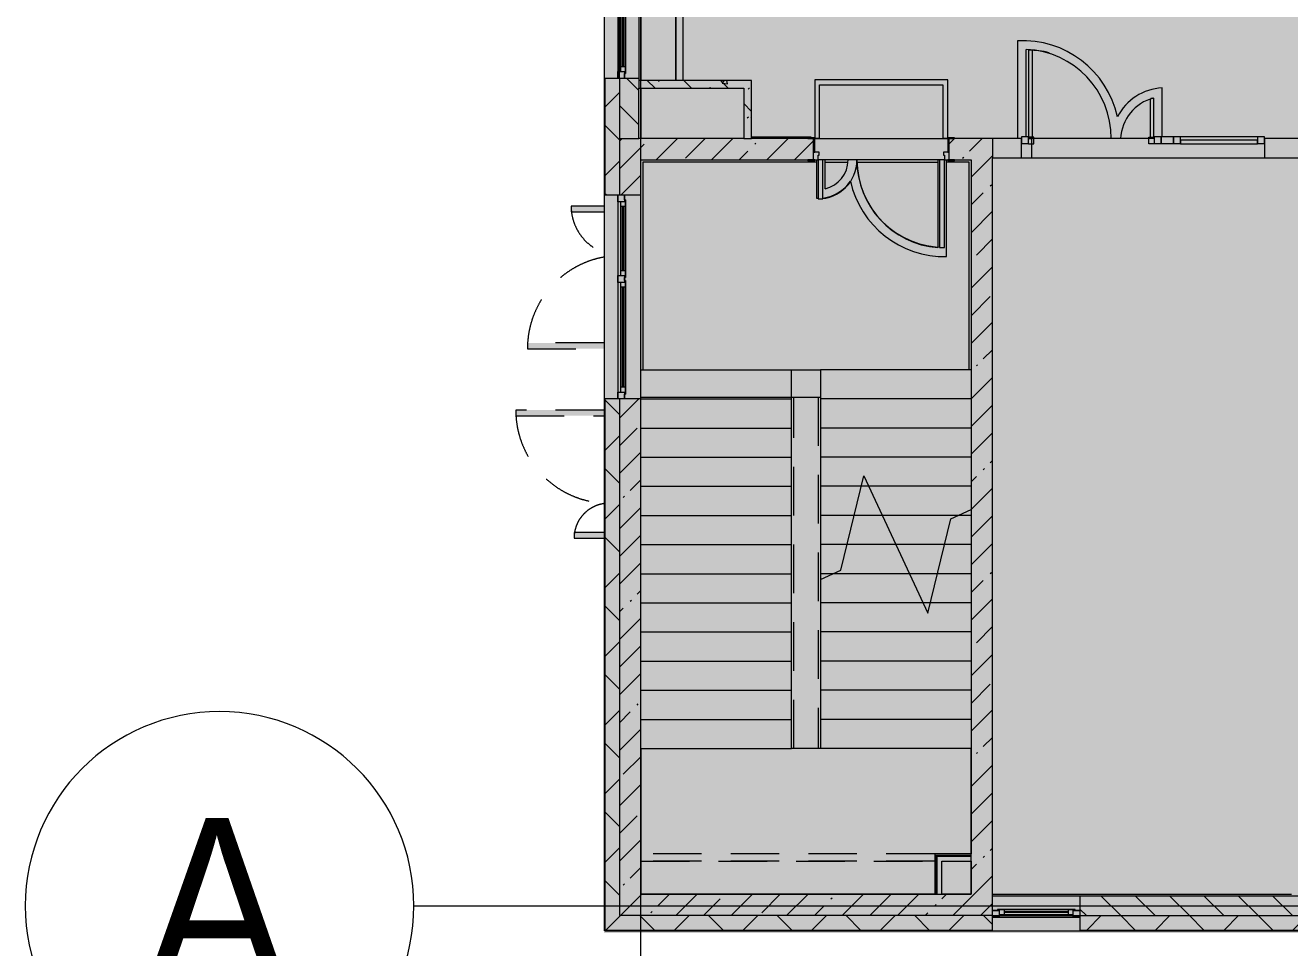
# Model space of a CAD drawing. Header units: millimetres. Extents: x -2911 to 185522, y -8553 to 29000.
# Drawn here: x 52285 to 65302, y -431 to 9067 of the extents above; entities that cross this region are included whole.
import ezdxf

# ---------------------------------------------------------------- set-up
doc = ezdxf.new("R2010")
doc.units = ezdxf.units.MM
doc.linetypes.add('200_ШТРИХ__ш1_п0_6_', pattern=[800, 500, -300])
doc.linetypes.add('Осевая', pattern=[3175, 635, -476.25, 1587.5, -476.25])
doc.layers.add('A-DETL-GENF-1', color=7, linetype='Continuous', lineweight=9, true_color=0xc0c0c0, transparency=0.4)
for name, color, linetype, lineweight, true_color in [('A-DETL-GENF-4', 7, 'Continuous', 5, 0xb7b7b7), ('A-DOOR-3', 7, 'Continuous', 5, 0xe2e2e2), ('A-DOOR-4', 7, 'Continuous', 5, 0xb7b7b7), ('A-DOOR-FRAM-1', 7, 'Continuous', 5, 0xe2e2e2), ('A-DOOR-FRAM-3', 7, 'Continuous', 5, 0xb7b7b7), ('A-FLOR-1', 7, 'Continuous', 5, 0xb7b7b7), ('A-GLAZ-3', 7, 'Continuous', 5, 0x737373), ('A-GLAZ-CURT-2', 7, 'Continuous', 5, 0x737373), ('A-GLAZ-CWMG-2', 7, 'Continuous', 5, 0x737373), ('A-WALL-5', 7, 'Continuous', 9, 0x737373), ('A-WALL-6', 7, 'Continuous', 5, 0x737373), ('I-WALL-2', 7, 'Continuous', 9, 0xe7e7e7), ('I-WALL-4', 7, 'Continuous', 5, 0x737373), ('I-WALL-5', 7, 'Continuous', 5, 0x787878), ('S-STRS-4', 7, 'Continuous', 5, 0x737373), ('S-STRS-MBND-2', 7, 'Continuous', 5, 0x737373)]:
    doc.layers.add(name, color=color, linetype=linetype, lineweight=lineweight, true_color=true_color)
for name, color, linetype, lineweight in [('A-DETL-MBND-1', 7, '200_ШТРИХ__ш1_п0_6_', 9), ('A-WALL-4', 7, 'Continuous', 5), ('I-WALL-3', 7, 'Continuous', 5), ('Оси', 7, 'Continuous', 9), ('Оси-1', 7, 'Continuous', 20), ('Оси-2', 7, 'Осевая', 9)]:
    doc.layers.add(name, color=color, linetype=linetype, lineweight=lineweight)
doc.styles.add('Arial_1', font='arial.ttf', dxfattribs={"width": 0.9, "height": 1750})
pattern_1 = [(45, (58512.3, 0), (-353.5534, 353.5534), []), (135, (58512.3, 0), (-353.5534, -353.5534), [])]
pattern_2 = [(135, (58512.32, 0), (-176.7767, -176.7767), [])]
pattern_3 = [(45, (58512.3, 0), (-285.123, 285.123), []), (45, (58797.44, 0), (-285.123, 285.123), [504.031, -100.806, 16.764, -84.042])]
pattern_4 = [(135, (58512.3, 0), (-377.17, -377.17), [533.4, -88.9, 17.78, -88.9]), (135, (58512.3, 376.94), (-377.17, -377.17), []), (50, (58512.3, 0), (637.645, -55.787), [66.675, -733.425]), (355, (58512.3, 0), (-123.35, 668.7), [53.34, -586.74]), (100.451, (58565.45, -4.65), (514.3, 612.91), [56.665, -623.315]), (46.184, (58512.3, 177.8), (948.78, -147.15), [100.01, -1100.14]), (96.636, (58591.4, 165.5), (830.91, 866), [85, -934.97]), (351.184, (58512.3, 177.8), (830.92, 865.99), [80.01, -880.11]), (21, (58601.2, 133.35), (530.65, -357.928), [66.675, -733.425]), (326, (58601.2, 133.35), (216.31, 644.66), [53.34, -586.74]), (71.451, (58645.44, 103.5), (746.96, 286.724), [56.665, -623.315]), (37.5, (58512.32, 0), (10.8105, 295.9426), [16.764, -562.864, 16.764, -578.866, -588.962]), (37.5, (58512.32, 0), (10.8105, 295.9426), [-1175.258, 16.764, -572.198]), (7.5, (58512.3, 0), (233.869, 350.632), [16.764, -322.834, 16.764, -549.529, -224.472]), (7.5, (58512.3, 0), (233.869, 350.632), [-905.89, 16.764, -207.708]), (327.5, (58314.07, 0), (474.568, -20.051), [16.764, -205.486, 16.764, -676.656, -920.115]), (327.5, (58314.07, 0), (474.568, -20.051), [-915.67, 16.764, -903.35]), (317.5, (58225.17, 0), (518.452, 88.993), [16.764, -272.16, 16.764, -443.738, -653.415]), (317.5, (58225.17, 0), (518.452, 88.993), [-749.427, 16.764, -636.65])]

# ---------------------------------------------------------------- blocks, each defined once
blk = doc.blocks.new('120_Окно_СКБ_1Ст - 120_Окно_СКБ_1Ст 900х2500_h_-V110-2_7_1_птичка')
at = {"layer": 'A-GLAZ-3'}
for p, q in [((-450, -127), (-450, -57)), ((-450, -57), (-380, -57)), ((450, -57), (-450, -57)), ((-380, -127), (-450, -127)), ((-450, -127), (-400, -127)), ((-380, -127), (-400, -127)), ((-400, -127), (-400, -137)), ((-380, -57), (-380, -127)), ((380, -87), (-380, -87)), ((-380, -87), (-380, -127)), ((-330, -137), (-330, -87)), ((-330, -107), (330, -107)), ((330, -117), (-330, -117)), ((330, -137), (330, -87)), ((380, -127), (380, -57)), ((380, -57), (450, -57)), ((380, -127), (380, -87)), ((450, -127), (380, -127)), ((400, -127), (380, -127)), ((400, -127), (450, -127)), ((400, -137), (400, -127)), ((450, -57), (450, -127)), ((-400, -137), (400, -137)), ((400, -137), (-400, -137))]:
    blk.add_line(p, q, dxfattribs=at)
blk = doc.blocks.new('110_Дверь_СКБ_2Ст - Д-1 Лестничная клетка EIS60-24280000-2_7_1_птичка')
at = {"layer": 'A-DOOR-3'}
for points in [[(-637.5, 1010), (-637.5, 110), (-587.5, 110), (-587.5, 1010)], [(612.5, 510), (612.5, 110), (662.5, 110), (662.5, 510)], [(712.5, 30), (697.5, 30), (697.5, -110), (712.5, -110), (712.5, -102)]]:
    blk.add_hatch(color=256, dxfattribs=at).paths.add_polyline_path(points)
h = blk.add_hatch(color=256, dxfattribs=at)
h.paths.add_polyline_path([(712.5, 110), (662.5, 110), (662.5, 60), (652.5, 60), (652.5, 30), (712.5, 30), (712.5, 39.7)])
h.paths.add_polyline_path([(-687.5, 110), (-687.5, 30), (-627.5, 30), (-627.5, 60), (-637.5, 60), (-637.5, 110)])
at = {"layer": 'A-DOOR-FRAM-1'}
for points in [[(-742.5, 118), (-742.5, 110), (-672.5, 110), (-672.5, 118)], [(-672.5, 30), (-687.5, 30), (-687.5, -110), (-672.5, -110)], [(697.5, 118), (697.5, 110), (767.5, 110), (767.5, 118)], [(-672.5, -110), (-742.5, -110), (-742.5, -118), (-672.5, -118)], [(767.5, -110), (697.5, -110), (697.5, -118), (767.5, -118)]]:
    blk.add_hatch(color=256, dxfattribs=at).paths.add_polyline_path(points)
at = {"layer": 'A-DOOR-4'}
for p, q in [((-637.5, 1010), (-637.5, 110)), ((-587.5, 1010), (-637.5, 1010)), ((-587.5, 110), (-587.5, 1010)), ((662.5, 510), (612.5, 510)), ((612.5, 510), (612.5, 110)), ((662.5, 110), (662.5, 510)), ((-637.5, 110), (-587.5, 110)), ((612.5, 110), (662.5, 110))]:
    blk.add_line(p, q, dxfattribs=at)
for centre, radius, start, end in [((-637.5, 110), 900, 0, 90), ((662.5, 110), 400, 90, 180)]:
    blk.add_arc(centre, radius, start, end, dxfattribs=at)
at = {"layer": 'A-DOOR-FRAM-3'}
for p, q in [((-672.5, 118), (-742.5, 118)), ((-742.5, 118), (-742.5, 110)), ((-742.5, 110), (-672.5, 110)), ((-637.5, 110), (-687.5, 110)), ((-687.5, 110), (-687.5, 30)), ((-687.5, 30), (-627.5, 30)), ((-672.5, 30), (-687.5, 30)), ((-687.5, 30), (-687.5, -110)), ((-672.5, 110), (-672.5, 118)), ((-672.5, -110), (-672.5, 30)), ((-637.5, 60), (-637.5, 110)), ((-627.5, 60), (-637.5, 60)), ((-627.5, 30), (-627.5, 60)), ((662.5, 60), (652.5, 60)), ((652.5, 60), (652.5, 30)), ((652.5, 30), (712.5, 30)), ((662.5, 110), (662.5, 60)), ((712.5, 110), (662.5, 110)), ((767.5, 118), (697.5, 118)), ((697.5, 118), (697.5, 110)), ((697.5, 110), (767.5, 110)), ((712.5, 30), (697.5, 30)), ((697.5, 30), (697.5, -110)), ((712.5, 30), (712.5, 110)), ((712.5, -110), (712.5, 30)), ((767.5, 110), (767.5, 118)), ((-672.5, -110), (-742.5, -110)), ((-742.5, -110), (-742.5, -118)), ((-742.5, -118), (-672.5, -118)), ((-687.5, -110), (-672.5, -110)), ((-672.5, -118), (-672.5, -110)), ((697.5, -110), (710.4, -110)), ((767.5, -110), (697.5, -110)), ((697.5, -110), (697.5, -118)), ((697.5, -118), (767.5, -118)), ((767.5, -118), (767.5, -110))]:
    blk.add_line(p, q, dxfattribs=at)
blk = doc.blocks.new('120_Окно_СКБ_2Ст - 120_Окно_СКБ_2Ст 2100х2500 _мал створка справа_-22445857-2_7_1_птичка')
at = {"layer": 'A-GLAZ-3'}
for p, q in [((-1050, -127), (-1050, -57)), ((-1050, -57), (-980, -57)), ((1050, -57), (-1050, -57)), ((-980, -127), (-1050, -127)), ((-1050, -127), (-1000, -127)), ((-980, -127), (-1000, -127)), ((-1000, -127), (-1000, -137)), ((-980, -57), (-980, -127)), ((150, -87), (-980, -87)), ((-980, -87), (-980, -127)), ((-930, -137), (-930, -87)), ((-930, -107), (100, -107)), ((100, -117), (-930, -117)), ((100, -137), (100, -87)), ((150, -127), (150, -57)), ((150, -57), (220, -57)), ((150, -127), (150, -87)), ((220, -127), (150, -127)), ((170, -127), (150, -127)), ((170, -127), (200, -127)), ((170, -137), (170, -127)), ((220, -127), (200, -127)), ((200, -127), (200, -137)), ((220, -57), (220, -127)), ((980, -87), (220, -87)), ((220, -87), (220, -127)), ((270, -137), (270, -87)), ((270, -107), (930, -107)), ((930, -117), (270, -117)), ((930, -137), (930, -87)), ((980, -127), (980, -57)), ((980, -57), (1050, -57)), ((980, -127), (980, -87)), ((1050, -127), (980, -127)), ((1000, -127), (980, -127)), ((1000, -127), (1050, -127)), ((1000, -137), (1000, -127)), ((1050, -57), (1050, -127)), ((-1000, -137), (170, -137)), ((170, -137), (-1000, -137)), ((200, -137), (1000, -137)), ((1000, -137), (200, -137))]:
    blk.add_line(p, q, dxfattribs=at)
blk = doc.blocks.new('120_Окно_СКБ_2Ст - 120_Окно_СКБ_2Ст 2100х2400 _мал створка справа_-22446225-2_7_1_птичка')
at = {"layer": 'A-GLAZ-3'}
for p, q in [((-1050, -127), (-1050, -57)), ((-1050, -57), (-980, -57)), ((1050, -57), (-1050, -57)), ((-980, -127), (-1050, -127)), ((-1050, -127), (-1000, -127)), ((-980, -127), (-1000, -127)), ((-1000, -127), (-1000, -137)), ((-980, -57), (-980, -127)), ((150, -87), (-980, -87)), ((-980, -87), (-980, -127)), ((-930, -137), (-930, -87)), ((-930, -107), (100, -107)), ((100, -117), (-930, -117)), ((100, -137), (100, -87)), ((150, -127), (150, -57)), ((150, -57), (220, -57)), ((150, -127), (150, -87)), ((220, -127), (150, -127)), ((170, -127), (150, -127)), ((170, -127), (200, -127)), ((170, -137), (170, -127)), ((220, -127), (200, -127)), ((200, -127), (200, -137)), ((220, -57), (220, -127)), ((980, -87), (220, -87)), ((220, -87), (220, -127)), ((270, -137), (270, -87)), ((270, -107), (930, -107)), ((930, -117), (270, -117)), ((930, -137), (930, -87)), ((980, -127), (980, -57)), ((980, -57), (1050, -57)), ((980, -127), (980, -87)), ((1050, -127), (980, -127)), ((1000, -127), (980, -127)), ((1000, -127), (1050, -127)), ((1000, -137), (1000, -127)), ((1050, -57), (1050, -127)), ((-1000, -137), (170, -137)), ((170, -137), (-1000, -137)), ((200, -137), (1000, -137)), ((1000, -137), (200, -137))]:
    blk.add_line(p, q, dxfattribs=at)
blk = doc.blocks.new('110_Дверь_СКБ_2Ст_Наружная - ДН-1_л__ Двухстворчатая 1350 х3200 _ЛК_ в свету с верхним остеклением 2-22796854-2_7_1_птичка')
at = {"layer": 'A-DETL-MBND-1'}
for points in [[(-715, 869), (-715, 79), (-655, 79), (-655, 869)], [(695, 419), (695, 79), (755, 79), (755, 419)]]:
    blk.add_hatch(color=256, dxfattribs=at).paths.add_polyline_path(points)
for p, q in [((-715, 869), (-715, 79)), ((-655, 869), (-715, 869)), ((-655, 79), (-655, 869)), ((755, 419), (695, 419)), ((695, 419), (695, 79)), ((755, 79), (755, 419))]:
    blk.add_line(p, q, dxfattribs=at)
for centre, radius, start, end in [((-715, -91), 960, 10.263, 90), ((755, -91), 510, 90, 160.4016)]:
    blk.add_arc(centre, radius, start, end, dxfattribs=at)
blk = doc.blocks.new('110_Дверь_СКБ_2Ст_Наружная - ДН-3_л__ Двухстворчатая 1200 х3200 из подвала EI30-23666533-2_7_1_птичка')
at = {"layer": 'A-DETL-MBND-1'}
for points in [[(620, 989), (620, 79), (680, 79), (680, 989)], [(-640, 79), (-580, 79), (-580, 389), (-640, 389)]]:
    blk.add_hatch(color=256, dxfattribs=at).paths.add_polyline_path(points)
for p, q in [((680, 989), (620, 989)), ((620, 989), (620, 79)), ((680, 79), (680, 989)), ((-640, 389), (-640, 79)), ((-580, 389), (-640, 389)), ((-580, 79), (-580, 389))]:
    blk.add_line(p, q, dxfattribs=at)
for centre, radius, start, end in [((680, 29), 960, 90, 176.9815), ((-640, 29), 360, 8.166, 90)]:
    blk.add_arc(centre, radius, start, end, dxfattribs=at)
blk = doc.blocks.new('Прямоугольный импост - 50 x 70 мм-31700031-2_7_1_птичка')
at = {"layer": 'A-GLAZ-CWMG-2'}
for p, q in [((-70, 35), (0, 35)), ((-70, -35), (-70, 35)), ((0, 35), (0, -35)), ((0, -35), (-70, -35))]:
    blk.add_line(p, q, dxfattribs=at)
blk = doc.blocks.new('Дверь_Витражная_остекление_ - ДВН_ДАО_Главный вход_1200 в свету-31742133-2_7_1_птичка')
at = {"layer": 'A-DOOR-3'}
for points in [[(-607, 30), (-607, 925), (-647, 922), (-647, 30)], [(640, 30), (640, 430), (633, 430), (607, 421), (607, 30)]]:
    blk.add_hatch(color=256, dxfattribs=at).paths.add_polyline_path(points)
at = {"layer": 'A-DETL-GENF-4'}
for p, q in [((-607, 925), (-647, 925)), ((-647, 925), (-647, 35)), ((-607, 30), (-607, 925)), ((607, 421), (607, 30)), ((640, 430), (633, 430)), ((-647, 30), (-607, 30)), ((-592, 30), (-647, 30)), ((-592, -40), (-592, 30)), ((592, -40), (592, 30)), ((592, 30), (640, 30)), ((607, 30), (640, 30)), ((-647, -40), (-592, -40)), ((647, -40), (592, -40))]:
    blk.add_line(p, q, dxfattribs=at)
at = {"layer": 'A-DOOR-4'}
blk.add_line((-647, 925), (-647, 35), dxfattribs=at)
for centre, radius, start, end in [((-647, 30), 895, 76.1866, 90), ((647, 30), 400, 91.06, 94.8979)]:
    blk.add_arc(centre, radius, start, end, dxfattribs=at)
blk = doc.blocks.new('Системная панель - Стемалит - 40мм-32257327-2_7_1_птичка')
at = {"layer": 'A-GLAZ-CURT-2'}
for p, q in [((65, 35), (-65, 35)), ((-65, 35), (-65, -35)), ((65, -35), (65, 35)), ((-65, -35), (65, -35))]:
    blk.add_line(p, q, dxfattribs=at)
blk = doc.blocks.new('Прямоугольный импост - 50 x 70 мм-31687886-2_7_1_птичка')
at = {"layer": 'A-GLAZ-CWMG-2'}
for p, q in [((-35, 35), (35, 35)), ((-35, -35), (-35, 35)), ((35, 35), (35, -35)), ((35, -35), (-35, -35))]:
    blk.add_line(p, q, dxfattribs=at)
blk = doc.blocks.new('Прямоугольный импост - 50 x 70 мм-31701779-2_7_1_птичка')
at = {"layer": 'A-GLAZ-CWMG-2'}
for p, q in [((0, 35), (-70, 35)), ((-70, 35), (-70, -35)), ((0, -35), (0, 35)), ((-70, -35), (0, -35))]:
    blk.add_line(p, q, dxfattribs=at)
blk = doc.blocks.new('Системная панель - Стекло - 40мм-32257331-2_7_1_птичка')
at = {"layer": 'A-GLAZ-CURT-2'}
for p, q in [((397.5, 0), (-397.5, 0)), ((-397.5, 0), (-397.5, -40)), ((397.5, -40), (397.5, 0)), ((-397.5, -40), (397.5, -40))]:
    blk.add_line(p, q, dxfattribs=at)
blk = doc.blocks.new('Прямоугольный импост - 50 x 70 мм-31702100-2_7_1_птичка')
at = {"layer": 'A-GLAZ-CWMG-2'}
for p, q in [((-35, 35), (35, 35)), ((-35, -35), (-35, 35)), ((35, 35), (35, -35)), ((35, -35), (-35, -35))]:
    blk.add_line(p, q, dxfattribs=at)
blk = doc.blocks.new('Прямоугольный импост - 50 x 70 мм-31720914-2_7_1_птичка')
at = {"layer": 'A-GLAZ-CWMG-2'}
blk.add_line((6460, 7920), (5665, 7920), dxfattribs=at)
blk = doc.blocks.new('Зашивка приборов отопления15 - Зашивка приборов отопления-33281080-2_7_1_птичка')
at = {"layer": 'A-DETL-MBND-1'}
for p, q in [((3135, 535), (110, 535)), ((3135, 460), (110, 460)), ((110, 460), (3135, 460))]:
    blk.add_line(p, q, dxfattribs=at)
blk = doc.blocks.new('Зашивка приборов отопления42 - Зашивка приборов отопления-33374801-2_7_1_птичка')
at = {"layer": 'A-WALL-6'}
for p, q in [((37472, 23439), (35372, 23439)), ((37472, 23079), (37472, 23439)), ((35372, 23079), (37472, 23079)), ((37472, 23079), (35372, 23079)), ((37472, 23004), (37472, 23079)), ((35372, 23004), (37472, 23004))]:
    blk.add_line(p, q, dxfattribs=at)
blk = doc.blocks.new('Ось сетки - D8-29747960-2_7_1_птичка')
at = {"layer": 'Оси-1'}
for start, end in [(360, 180), (180, 360)]:
    blk.add_arc((0, 0), 4, start, end, dxfattribs=at)

msp = doc.modelspace()

# ---------------------------------------------------------------- hatches: boundary and pattern name
at = {"layer": 'A-DETL-GENF-1'}
msp.add_hatch(color=256, dxfattribs=at).paths.add_polyline_path([(91687.3379, -280), (97272.3157, -280), (97272.3157, 23777.7217), (92372.3157, 23777.7217), (92372.3157, 27350), (62364.3157, 27350), (62364.3157, 15358), (58244.3157, 15358), (58244.3157, -280), (90759.8178, -280)])
at = {"layer": 'A-WALL-4'}
h = msp.add_hatch(dxfattribs=at)
h.set_pattern_fill('FP_85', color=256, style=0, pattern_type=2)
h.set_pattern_definition(pattern_1)
h.paths.add_polyline_path([(58291.7386, -100), (58402.3157, -100), (58402.3157, 5220.0001), (58252.3157, 5220.0001), (58252.3157, -100)])
h.paths.add_polyline_path([(58402.3157, 7320.0001), (58402.3157, 8520), (58252.3157, 8520), (58252.3157, 7320.0001)])
h.paths.add_polyline_path([(58296.6168, 10620), (58402.3157, 10620), (58402.3157, 11520), (58252.3157, 11520), (58252.3157, 10620)])
h.paths.add_polyline_path([(58296.6168, 13120), (58402.3157, 13120), (58402.3157, 15350), (58252.3157, 15350), (58252.3157, 13120)])
h = msp.add_hatch(dxfattribs=at)
h.set_pattern_fill('FP_95', color=256, style=0, pattern_type=2)
h.set_pattern_definition(pattern_2)
h.paths.add_polyline_path([(58602.3157, 7900), (58602.3157, 8520), (58402.3157, 8520), (58402.3157, 7900)])
h.paths.add_polyline_path([(58402.3157, 10620), (58602.3157, 10620), (58602.3157, 10900), (58402.3157, 10900), (58402.3157, 10642.5764)])
h.paths.add_polyline_path([(58402.3157, 11400), (58602.3157, 11400), (58602.3157, 11520), (58402.3157, 11520)])
h.paths.add_polyline_path([(58602.3157, 13120), (58602.3157, 14700), (58402.3157, 14700), (58402.3157, 13120)])
h = msp.add_hatch(dxfattribs=at)
h.set_pattern_fill('FP_95', color=256, style=0, pattern_type=2)
h.set_pattern_definition(pattern_2)
h.paths.add_polyline_path([(63142.3157, -100), (67072.3157, -100), (67072.3157, 100), (63142.3157, 100)])
h.paths.add_polyline_path([(70354.3772, -100), (70672.3157, -100), (70672.3157, 100), (70172.3157, 100), (70172.3157, -100)])
h = msp.add_hatch(dxfattribs=at)
h.set_pattern_fill('FP_85', color=256, style=0, pattern_type=2)
h.set_pattern_definition(pattern_1)
h.paths.add_polyline_path([(94402.3157, -250), (94402.3157, -100), (93282.3156, -100), (93282.3156, -250), (94006.1379, -250)])
h.paths.add_polyline_path([(97272.3157, -250), (97272.3157, -100), (96502.3157, -100), (96502.3157, -250), (97266.2054, -250)])
h.paths.add_polyline_path([(89368.5378, -250), (89422.3157, -250), (89422.3157, -100), (87722.0592, -100), (87722.0592, -250), (88904.7778, -250)])
h.paths.add_polyline_path([(91522.3157, -250), (92382.3156, -250), (92382.3156, -100), (91522.3157, -100)])
h.paths.add_polyline_path([(84730.9376, -250), (84922.0592, -250), (84922.0592, -100), (83322.3158, -100), (83322.3158, -250), (84267.1776, -250)])
h.paths.add_polyline_path([(77322.3157, -250), (77322.3157, -100), (76672.3158, -100), (76672.3158, -250), (76847.0174, -250)])
h.paths.add_polyline_path([(80122.3157, -250), (81222.3158, -250), (81222.3158, -100), (80122.3157, -100)])
h.paths.add_polyline_path([(75455.7374, -250), (75772.3158, -250), (75772.3158, -100), (74622.3157, -100), (74622.3157, -250), (74991.9773, -250)])
h.paths.add_polyline_path([(71281.8972, -250), (71522.3157, -250), (71522.3157, -100), (70172.3157, -100), (70172.3157, -250), (70354.3772, -250)])
h.paths.add_polyline_path([(66644.2971, -250), (67072.3157, -250), (67072.3157, -100), (63142.3157, -100), (63142.3157, -250), (65716.777, -250)])
h.paths.add_polyline_path([(62242.3157, -250), (62242.3157, -100), (58252.3157, -100), (58252.3157, -250), (62006.6969, -250)])
at = {"layer": 'I-WALL-2'}
for points in [[(62022.3157, 460), (62022.3157, 510), (61672.3157, 510), (61672.3157, 460), (62006.6969, 460)], [(61722.3157, 120), (61722.3157, 460), (61672.3157, 460), (61672.3157, 120)]]:
    msp.add_hatch(color=256, dxfattribs=at).paths.add_polyline_path(points)
at = {"layer": 'I-WALL-3'}
h = msp.add_hatch(dxfattribs=at)
h.set_pattern_fill('FP_93', color=256, style=0, pattern_type=2)
h.set_pattern_definition(pattern_3)
h.paths.add_polyline_path([(58622.3157, -100), (58622.3157, 5220.0001), (58402.3157, 5220.0001), (58402.3157, -100)])
h.paths.add_polyline_path([(58402.3157, 7320.0001), (58622.3157, 7320.0001), (58622.3157, 7900), (58402.3157, 7900), (58402.3157, 7750.3292)])
h = msp.add_hatch(dxfattribs=at)
h.set_pattern_fill('FP_93', color=256, style=0, pattern_type=2)
h.set_pattern_definition(pattern_3)
h.paths.add_polyline_path([(58622.3157, 7680), (60397.3157, 7680), (60397.3157, 7900), (58622.3157, 7900), (58622.3157, 7750.3292)])
h.paths.add_polyline_path([(61797.3157, 7680), (62022.3157, 7680), (62022.3157, 7900), (61797.3157, 7900), (61797.3157, 7730)])
h = msp.add_hatch(dxfattribs=at)
h.set_pattern_fill('FP_93', color=256, style=0, pattern_type=2)
h.set_pattern_definition(pattern_3)
h.paths.add_polyline_path([(62022.3157, -100), (62242.3157, -100), (62242.3157, 7900), (62022.3157, 7900), (62022.3157, 120)])
h = msp.add_hatch(dxfattribs=at)
h.set_pattern_fill('FP_96', color=256, style=0, pattern_type=2)
h.set_pattern_definition([(135, (58512.3, 0), (-353.553, -353.553), [])])
h.paths.add_polyline_path([(68499.3371, 7700), (70672.3157, 7700), (70672.3157, 7900), (69972.3157, 7900), (69972.3157, 7830), (69172.3157, 7830), (69172.3157, 7900), (66772.3157, 7900), (66772.3157, 7700), (67571.8171, 7700)])
h.paths.add_polyline_path([(71281.8972, 7700), (72072.2257, 7700), (72072.2257, 7900), (71272.3157, 7900), (71272.3157, 7700)])
h.paths.add_polyline_path([(65042.3157, 7700), (66172.3157, 7700), (66172.3157, 7900), (65042.3157, 7900), (65042.3157, 7750.3292)])
h.paths.add_polyline_path([(75172.3157, 7700), (75172.3157, 7900), (73512.2257, 7900), (73512.2257, 7700), (74672.3157, 7700)])
h.paths.add_polyline_path([(62242.3157, 7700), (62542.3157, 7700), (62542.3157, 7900), (62242.3157, 7900), (62242.3157, 7750.3292)])
h = msp.add_hatch(dxfattribs=at)
h.set_pattern_fill('FP_93', color=256, style=0, pattern_type=2)
h.set_pattern_definition(pattern_3)
h.paths.add_polyline_path([(62022.3157, -100), (62022.3157, 120), (58622.3157, 120), (58622.3157, -100), (62006.6969, -100)])
at = {"layer": 'I-WALL-5'}
h = msp.add_hatch(dxfattribs=at)
h.set_pattern_fill('FP_106', color=256, style=0, pattern_type=2)
h.set_pattern_definition(pattern_4)
h.paths.add_polyline_path([(59682.3157, 8420), (59762.3157, 8420), (59762.3157, 8500), (58602.3157, 8500), (58602.3157, 8420), (59224.1368, 8420)])
h = msp.add_hatch(dxfattribs=at)
h.set_pattern_fill('FP_106', color=256, style=0, pattern_type=2)
h.set_pattern_definition(pattern_4)
h.paths.add_polyline_path([(59762.3157, 7900), (59762.3157, 8420), (59682.3157, 8420), (59682.3157, 7900)])

# ---------------------------------------------------------------- linework, layer by layer
at = {"layer": 'A-DETL-MBND-1'}
for p, q in [((60197.3157, 1620), (60197.3157, 5237.8885)), ((60447.3157, 5237.8885), (60447.3157, 1620))]:
    msp.add_line(p, q, dxfattribs=at)
at = {"layer": 'A-FLOR-1'}
for p, q in [((62500.3911, 8907.6192), (62500.3911, 7900)), ((62590.3911, 7920), (62590.3911, 8818.2283)), ((60411.9451, 8503.8948), (60411.9451, 7908)), ((61781.827, 8503.8948), (60411.9451, 8503.8948)), ((61781.827, 7903.8948), (61781.827, 8503.8948)), ((60461.9451, 7903.8948), (60461.9451, 8453.8948)), ((60461.9451, 8453.8948), (61731.827, 8453.8948)), ((61731.827, 8453.8948), (61731.827, 7903.8948)), ((63989.3157, 7920), (63989.3157, 8421.4253)), ((63899.3157, 8317.1936), (63899.3157, 7903)), ((59762.3157, 7920), (60372.3157, 7920)), ((60372.3157, 7920), (60372.3157, 7908)), ((60412.3157, 7903.8948), (60461.9451, 7903.8948)), ((61731.827, 7903.8948), (61781.827, 7903.8948)), ((63907.3157, 7900), (62642.3157, 7900)), ((62642.3157, 7900), (62642.3157, 7700)), ((63899.3157, 7903), (63907.3157, 7903)), ((60429.1343, 7659), (58642.3157, 7659)), ((58642.3157, 7659), (58642.3157, 5520)), ((60372.3157, 7672), (60372.3157, 7659)), ((60429.1343, 7680), (60429.1343, 7285.7416)), ((60519.1343, 7680.1739), (60447.3157, 7680.1739)), ((60519.1343, 7383.0423), (60519.1343, 7680.1739)), ((60519.1343, 7659), (60753.265, 7659)), ((60845.3027, 7680.1739), (60755.3027, 7680.1739)), ((60846.5202, 7659), (61680.2913, 7659)), ((61747.3157, 7680.1739), (61680.2913, 7680.1739)), ((61680.2913, 7680.1739), (61680.2913, 6777.8861)), ((61770.2913, 6685.3747), (61770.2913, 7680)), ((62001.3157, 7659), (61770.2913, 7659)), ((61822.3157, 7659), (61822.3157, 7672)), ((62001.3157, 5520), (62001.3157, 7659)), ((58642.3157, 5520), (60472.3157, 5520)), ((58622.3157, 5237.8885), (60472.3157, 5237.8885))]:
    msp.add_line(p, q, dxfattribs=at)
for centre, radius, start, end in [((62552.9231, 7909), 1000, 12.44956139, 93.01124911), ((62552.9231, 7909), 910, 359.43332921, 87.6402592), ((64014.3157, 7878), 544, 92.6340058, 153.04618041), ((64014.3157, 7878), 454, 104.6731103, 177.22246478), ((60450.3027, 7680.1739), 305, 283.04270289, 0), ((61750.3027, 7680.1739), 905, 180, 265.56312867), ((60450.3027, 7680.1739), 395, 276.84990978, 326.45951512), ((61750.3027, 7680.1739), 995, 192.67053636, 271.15109605), ((60450.3027, 7680.1739), 395, 266.92798872, 269.56998729)]:
    msp.add_arc(centre, radius, start, end, dxfattribs=at)
at = {"layer": 'A-WALL-5'}
for p, q in [((58249.3157, 8520), (58249.3157, 7320.0001)), ((58252.3157, 8520), (58252.3157, 7320.0001)), ((58402.3157, 8520), (58402.3157, 7320.0001)), ((58602.3157, 8500), (58602.3157, 8420)), ((58402.3157, 7900), (58602.3157, 7900)), ((59682.3157, 7900), (59762.3157, 7900)), ((62242.3157, 7900), (62242.3157, 7700)), ((58249.3157, 5220.0001), (58249.3157, -253)), ((58252.3157, 5220.0001), (58252.3157, -249.635)), ((58402.3157, 5220.0001), (58402.3157, -100)), ((61659.8157, 522.5), (62022.3157, 522.5)), ((61659.8157, 120), (61659.8157, 522.5)), ((62022.3157, 460), (62022.3157, 535)), ((61672.3157, 510), (62022.3157, 510)), ((61672.3157, 120), (61672.3157, 510)), ((61647.3157, 120), (61722.3157, 120)), ((63142.3157, -100), (67072.3157, -100)), ((58251.4291, -253), (62242.3157, -253)), ((58252.3157, -250), (62242.3157, -250)), ((63142.3157, -250), (67072.3157, -250)), ((63142.3157, -253), (67072.3157, -253))]:
    msp.add_line(p, q, dxfattribs=at)
at = {"layer": 'A-WALL-6'}
for p, q in [((58244.3157, 11520), (58244.3157, -258)), ((58602.3157, 10900), (58602.3157, 8500)), ((58602.3157, 8520), (58244.3157, 8520)), ((58602.3157, 7900), (58602.3157, 8420)), ((58244.3157, 7320.0001), (58402.3157, 7320.0001)), ((58402.3157, 5220.0001), (58244.3157, 5220.0001)), ((70672.3157, 100), (62242.3157, 100)), ((63142.3157, 100), (63142.3157, -258)), ((62242.3157, -100), (58402.3157, -100)), ((62242.3157, -258), (62242.3157, -100)), ((58250.1118, -258), (76672.3158, -258))]:
    msp.add_line(p, q, dxfattribs=at)
at = {"layer": 'I-WALL-4'}
for p, q in [((58402.3157, 8520), (58402.3157, 10620)), ((58622.3157, 10620), (58622.3157, 8500)), ((59762.3157, 8500), (58602.3157, 8500)), ((59762.3157, 7900), (59762.3157, 8500)), ((58602.3157, 8420), (59682.3157, 8420)), ((58622.3157, 8420), (58622.3157, 7900)), ((59682.3157, 8420), (59682.3157, 7900)), ((59682.3157, 7900), (58602.3157, 7900)), ((60342.3157, 7900), (59762.3157, 7900)), ((60412.3157, 7900), (61782.3157, 7900)), ((62542.3157, 7900), (61852.3157, 7900)), ((62542.3157, 7700), (62542.3157, 7900)), ((62612.3157, 7900), (62642.3157, 7900)), ((66172.3157, 7900), (65042.3157, 7900)), ((65042.3157, 7900), (65042.3157, 7700)), ((66172.3157, 7700), (62242.3157, 7700)), ((62242.3157, -100), (62242.3157, 7700)), ((58622.3157, 120), (58622.3157, 7680)), ((58622.3157, 7680), (60341.4637, 7680)), ((60755.286, 7680), (60519.1343, 7680)), ((61680.2913, 7680), (60845.0168, 7680)), ((61852.3157, 7680), (62022.3157, 7680)), ((62022.3157, 7680), (62022.3157, 535)), ((58402.3157, 7320.0001), (58622.3157, 7320.0001)), ((58622.3157, 5220.0001), (58402.3157, 5220.0001)), ((62022.3157, 535), (61647.3157, 535)), ((61647.3157, 535), (61647.3157, 120)), ((61722.3157, 460), (62022.3157, 460)), ((61722.3157, 120), (61722.3157, 460)), ((62022.3157, 460), (62022.3157, 120)), ((61647.3157, 120), (58622.3157, 120)), ((62022.3157, 120), (61722.3157, 120)), ((62242.3157, 120), (65322.3158, 120)), ((62242.3157, -100), (63142.3157, -100))]:
    msp.add_line(p, q, dxfattribs=at)
at = {"layer": 'S-STRS-4'}
for p, q in [((58622.3157, 5520), (60172.3157, 5520)), ((62022.3157, 5520), (60472.3157, 5520)), ((60472.3157, 5520), (60472.3157, 5220)), ((62022.3157, 5520), (60472.3157, 5520)), ((58622.3157, 5220), (60172.3157, 5220)), ((58622.3157, 5220), (60172.3157, 5220)), ((60172.3157, 5220), (60172.3157, 5237.8885)), ((60172.3157, 4920), (60172.3157, 5220)), ((60472.3157, 5220), (60472.3157, 4920)), ((62022.3157, 5220), (60472.3157, 5220)), ((62022.3157, 5220), (60472.3157, 5220)), ((58622.3157, 4920), (60172.3157, 4920)), ((58622.3157, 4920), (60172.3157, 4920)), ((60172.3157, 4620), (60172.3157, 4920)), ((60472.3157, 4920), (60472.3157, 4620)), ((62022.3157, 4920), (60472.3157, 4920)), ((62022.3157, 4920), (60472.3157, 4920)), ((58622.3157, 4620), (60172.3157, 4620)), ((58622.3157, 4620), (60172.3157, 4620)), ((60172.3157, 4320), (60172.3157, 4620)), ((60472.3157, 4620), (60472.3157, 4320)), ((62022.3157, 4620), (60472.3157, 4620)), ((62022.3157, 4620), (60472.3157, 4620)), ((58622.3157, 4320), (60172.3157, 4320)), ((58622.3157, 4320), (60172.3157, 4320)), ((60172.3157, 4020), (60172.3157, 4320)), ((60472.3157, 4320), (60472.3157, 4020)), ((60890.885, 4320), (60472.3157, 4320)), ((60890.885, 4320), (60472.3157, 4320)), ((60967.5311, 4320), (60890.885, 4320)), ((60967.5311, 4320), (60890.885, 4320)), ((62022.3157, 4320), (60967.5311, 4320)), ((62022.3157, 4320), (60967.5311, 4320)), ((58622.3157, 4020), (60172.3157, 4020)), ((58622.3157, 4020), (60172.3157, 4020)), ((60172.3157, 3720), (60172.3157, 4020)), ((60472.3157, 4020), (60472.3157, 3720)), ((60817.9758, 4020), (60472.3157, 4020)), ((60817.9758, 4020), (60472.3157, 4020)), ((61107.4234, 4020), (60817.9758, 4020)), ((61107.4234, 4020), (60817.9758, 4020)), ((61890.6678, 4020), (61107.4234, 4020)), ((61890.6678, 4020), (61107.4234, 4020)), ((62022.3157, 4020), (61890.6678, 4020)), ((62022.3157, 4020), (61890.6678, 4020)), ((58622.3157, 3720), (60172.3157, 3720)), ((58622.3157, 3720), (60172.3157, 3720)), ((60172.3157, 3420), (60172.3157, 3720)), ((60472.3157, 3720), (60472.3157, 3420)), ((60745.0666, 3720), (60472.3157, 3720)), ((60745.0666, 3720), (60472.3157, 3720)), ((61247.3157, 3720), (60745.0666, 3720)), ((61247.3157, 3720), (60745.0666, 3720)), ((61749.5648, 3720), (61247.3157, 3720)), ((61749.5648, 3720), (61247.3157, 3720)), ((62022.3157, 3720), (61749.5648, 3720)), ((62022.3157, 3720), (61749.5648, 3720)), ((58622.3157, 3420), (59219.1206, 3420)), ((58622.3157, 3420), (59219.1206, 3420)), ((59224.1368, 3420), (60172.3157, 3420)), ((59224.1368, 3420), (60172.3157, 3420)), ((60172.3157, 3120), (60172.3157, 3420)), ((60472.3157, 3420), (60472.3157, 3358.6116)), ((60603.9636, 3420), (60472.3157, 3420)), ((60603.9636, 3420), (60472.3157, 3420)), ((61387.208, 3420), (60603.9636, 3420)), ((61387.208, 3420), (60603.9636, 3420)), ((61676.6556, 3420), (61387.208, 3420)), ((61676.6556, 3420), (61387.208, 3420)), ((62022.3157, 3420), (61676.6556, 3420)), ((62022.3157, 3420), (61676.6556, 3420)), ((60472.3157, 3358.6116), (60472.3157, 3120)), ((58622.3157, 3120), (60172.3157, 3120)), ((58622.3157, 3120), (60172.3157, 3120)), ((60172.3157, 2820), (60172.3157, 3120)), ((60472.3157, 3120), (60472.3157, 2820)), ((61527.1003, 3120), (60472.3157, 3120)), ((61527.1003, 3120), (60472.3157, 3120)), ((61603.7464, 3120), (61527.1003, 3120)), ((61603.7464, 3120), (61527.1003, 3120)), ((62022.3157, 3120), (61603.7464, 3120)), ((62022.3157, 3120), (61603.7464, 3120)), ((58622.3157, 2820), (60172.3157, 2820)), ((58622.3157, 2820), (60172.3157, 2820)), ((60172.3157, 2520), (60172.3157, 2820)), ((60472.3157, 2820), (60472.3157, 2520)), ((62022.3157, 2820), (60472.3157, 2820)), ((62022.3157, 2820), (60472.3157, 2820)), ((58622.3157, 2520), (60172.3157, 2520)), ((58622.3157, 2520), (60172.3157, 2520)), ((60172.3157, 2220), (60172.3157, 2520)), ((60472.3157, 2520), (60472.3157, 2220)), ((62022.3157, 2520), (60472.3157, 2520)), ((62022.3157, 2520), (60472.3157, 2520)), ((58622.3157, 2220), (60172.3157, 2220)), ((58622.3157, 2220), (60172.3157, 2220)), ((60172.3157, 1920), (60172.3157, 2220)), ((60472.3157, 2220), (60472.3157, 1920)), ((62022.3157, 2220), (60472.3157, 2220)), ((62022.3157, 2220), (60472.3157, 2220)), ((58622.3157, 1920), (60172.3157, 1920)), ((58622.3157, 1920), (60172.3157, 1920)), ((60172.3157, 1620), (60172.3157, 1920)), ((60472.3157, 1920), (60472.3157, 1620)), ((62022.3157, 1920), (60472.3157, 1920)), ((62022.3157, 1920), (60472.3157, 1920)), ((58622.3157, 1620), (60172.3157, 1620)), ((58622.3157, 1620), (60172.3157, 1620)), ((60472.3157, 1620), (60172.3157, 1620)), ((62022.3157, 1620), (60472.3157, 1620)), ((62022.3157, 1620), (60472.3157, 1620))]:
    msp.add_line(p, q, dxfattribs=at)
at = {"layer": 'S-STRS-MBND-2'}
for p, q in [((58622.3157, 5520), (60172.3157, 5520)), ((58622.3157, 1620), (58622.3157, 5520)), ((60172.3157, 1620), (60172.3157, 5520)), ((58622.3157, 5220), (60172.3157, 5220)), ((58622.3157, 5220), (60172.3157, 5220)), ((58622.3157, 4920), (60172.3157, 4920)), ((58622.3157, 4920), (60172.3157, 4920)), ((58622.3157, 4620), (60172.3157, 4620)), ((58622.3157, 4620), (60172.3157, 4620)), ((60680.8733, 3455.8636), (60917.1452, 4428.053)), ((60917.1452, 4428.053), (61577.4862, 3011.947)), ((58622.3157, 4320), (60172.3157, 4320)), ((58622.3157, 4320), (60172.3157, 4320)), ((60967.5311, 4320), (60890.885, 4320)), ((60967.5311, 4320), (60890.885, 4320)), ((61813.758, 3984.1364), (62022.3157, 4081.3884)), ((58622.3157, 4020), (60172.3157, 4020)), ((58622.3157, 4020), (60172.3157, 4020)), ((61107.4234, 4020), (60817.9758, 4020)), ((61107.4234, 4020), (60817.9758, 4020)), ((61577.4862, 3011.947), (61813.758, 3984.1364)), ((62022.3157, 4020), (61890.6678, 4020)), ((62022.3157, 4020), (61890.6678, 4020)), ((58622.3157, 3720), (60172.3157, 3720)), ((58622.3157, 3720), (60172.3157, 3720)), ((61247.3157, 3720), (60745.0666, 3720)), ((61247.3157, 3720), (60745.0666, 3720)), ((62022.3157, 3720), (61749.5648, 3720)), ((62022.3157, 3720), (61749.5648, 3720)), ((58622.3157, 3420), (59219.1206, 3420)), ((58622.3157, 3420), (59219.1206, 3420)), ((59224.1368, 3420), (60172.3157, 3420)), ((59224.1368, 3420), (60172.3157, 3420)), ((60472.3157, 3358.6116), (60680.8733, 3455.8636)), ((61387.208, 3420), (60603.9636, 3420)), ((61387.208, 3420), (60603.9636, 3420)), ((62022.3157, 3420), (61676.6556, 3420)), ((62022.3157, 3420), (61676.6556, 3420)), ((62022.3157, 3420), (62022.3157, 1620)), ((60472.3157, 3358.6116), (60472.3157, 1620)), ((58622.3157, 3120), (60172.3157, 3120)), ((58622.3157, 3120), (60172.3157, 3120)), ((61527.1003, 3120), (60472.3157, 3120)), ((61527.1003, 3120), (60472.3157, 3120)), ((62022.3157, 3120), (61603.7464, 3120)), ((62022.3157, 3120), (61603.7464, 3120)), ((58622.3157, 2820), (60172.3157, 2820)), ((58622.3157, 2820), (60172.3157, 2820)), ((62022.3157, 2820), (60472.3157, 2820)), ((62022.3157, 2820), (60472.3157, 2820)), ((58622.3157, 2520), (60172.3157, 2520)), ((58622.3157, 2520), (60172.3157, 2520)), ((62022.3157, 2520), (60472.3157, 2520)), ((62022.3157, 2520), (60472.3157, 2520)), ((58622.3157, 2220), (60172.3157, 2220)), ((58622.3157, 2220), (60172.3157, 2220)), ((62022.3157, 2220), (60472.3157, 2220)), ((62022.3157, 2220), (60472.3157, 2220)), ((58622.3157, 1920), (60172.3157, 1920)), ((58622.3157, 1920), (60172.3157, 1920)), ((62022.3157, 1920), (60472.3157, 1920)), ((62022.3157, 1920), (60472.3157, 1920)), ((58622.3157, 1620), (58622.3157, 120)), ((58622.3157, 1620), (60172.3157, 1620)), ((58622.3157, 1620), (60172.3157, 1620)), ((60472.3157, 1620), (60172.3157, 1620)), ((62022.3157, 1620), (60472.3157, 1620)), ((62022.3157, 1620), (60472.3157, 1620)), ((62022.3157, 120), (62022.3157, 1620)), ((58622.3157, 120), (62022.3157, 120))]:
    msp.add_line(p, q, dxfattribs=at)
at = {"layer": 'Оси'}
for p, q in [((58622.3157, 5438.9834), (58622.3157, 15380)), ((58622.3157, -4552.8332), (58622.3157, 5388.1834)), ((56284.7415, 0), (68784.7415, 0))]:
    msp.add_line(p, q, dxfattribs=at)
at = {"layer": 'Оси-2'}
msp.add_line((58622.3157, 5388.1834), (58622.3157, 5438.9834), dxfattribs=at)

# ---------------------------------------------------------------- block references
at = {"layer": 'A-DETL-MBND-1', "rotation": 89.99999999999991}
for name, p in [('110_Дверь_СКБ_2Ст_Наружная - ДН-1_л__ Двухстворчатая 1350 х3200 _ЛК_ в свету с верхним остеклением 2-22796854-2_7_1_птичка', (58323.3157, 6450.5001)), ('110_Дверь_СКБ_2Ст_Наружная - ДН-3_л__ Двухстворчатая 1200 х3200 из подвала EI30-23666533-2_7_1_птичка', (58323.3157, 4425.5001))]:
    msp.add_blockref(name, p, dxfattribs=at)
at = {"layer": 'A-DETL-MBND-1'}
msp.add_blockref('Зашивка приборов отопления15 - Зашивка приборов отопления-33281080-2_7_1_птичка', (58512.3157, 0), dxfattribs=at)
at = {"layer": 'A-DOOR-4'}
msp.add_blockref('Дверь_Витражная_остекление_ - ДВН_ДАО_Главный вход_1200 в свету-31742133-2_7_1_птичка', (63259.8157, 7885), dxfattribs=at)
at = {"layer": 'A-DOOR-4', "rotation": 180}
msp.add_blockref('110_Дверь_СКБ_2Ст - Д-1 Лестничная клетка EIS60-24280000-2_7_1_птичка', (61109.8157, 7790), dxfattribs=at)
at = {"layer": 'A-GLAZ-3'}
for name, p, rotation in [('120_Окно_СКБ_2Ст - 120_Окно_СКБ_2Ст 2100х2500 _мал створка справа_-22445857-2_7_1_птичка', (58327.3157, 9570), 89.99999999999993), ('120_Окно_СКБ_2Ст - 120_Окно_СКБ_2Ст 2100х2400 _мал створка справа_-22446225-2_7_1_птичка', (58327.3157, 6270.0001), 89.99999999999993), ('120_Окно_СКБ_1Ст - 120_Окно_СКБ_1Ст 900х2500_h_-V110-2_7_1_птичка', (62692.3157, -175), 180)]:
    msp.add_blockref(name, p, dxfattribs=dict(at, rotation=rotation))
at = {"layer": 'A-GLAZ-CURT-2'}
for name, p in [('Системная панель - Стемалит - 40мм-32257327-2_7_1_птичка', (64042.3157, 7885)), ('Системная панель - Стекло - 40мм-32257331-2_7_1_птичка', (64574.8157, 7885))]:
    msp.add_blockref(name, p, dxfattribs=at)
at = {"layer": 'A-GLAZ-CWMG-2', "rotation": 180}
msp.add_blockref('Прямоугольный импост - 50 x 70 мм-31701779-2_7_1_птичка', (62542.3157, 7885), dxfattribs=at)
at = {"layer": 'A-GLAZ-CWMG-2', "extrusion": (0, 0, -1), "rotation": 180}
for name, p in [('Прямоугольный импост - 50 x 70 мм-31687886-2_7_1_птичка', (-63942.3157, 7885)), ('Прямоугольный импост - 50 x 70 мм-31702100-2_7_1_птичка', (-64142.3157, 7885)), ('Прямоугольный импост - 50 x 70 мм-31700031-2_7_1_птичка', (-65042.3157, 7885))]:
    msp.add_blockref(name, p, dxfattribs=at)
at = {"layer": 'A-GLAZ-CWMG-2'}
msp.add_blockref('Прямоугольный импост - 50 x 70 мм-31720914-2_7_1_птичка', (58512.3157, 0), dxfattribs=at)
at = {"layer": 'A-WALL-6', "rotation": 90.0000000000001}
msp.add_blockref('Зашивка приборов отопления42 - Зашивка приборов отопления-33374801-2_7_1_птичка', (82061.3157, -26871.9441), dxfattribs=at)
at = {"layer": 'Оси-1', "xscale": 499.9999999999995, "yscale": 499.9999999999995, "zscale": 499.9999999999995, "rotation": 269.9999999999994}
msp.add_blockref('Ось сетки - D8-29747960-2_7_1_птичка', (54284.7415, 0), dxfattribs=at)

# ---------------------------------------------------------------- texts
at = {"layer": 'Оси', "insert": (53520.8601, 905.1945), "char_height": 1750, "width": 1803.796875, "attachment_point": 1, "style": 'Arial_1'}
msp.add_mtext('\\fArial|b0|i0|c204|p34|;\\W.9;А', dxfattribs=at)

doc.saveas('drawing.dxf')
